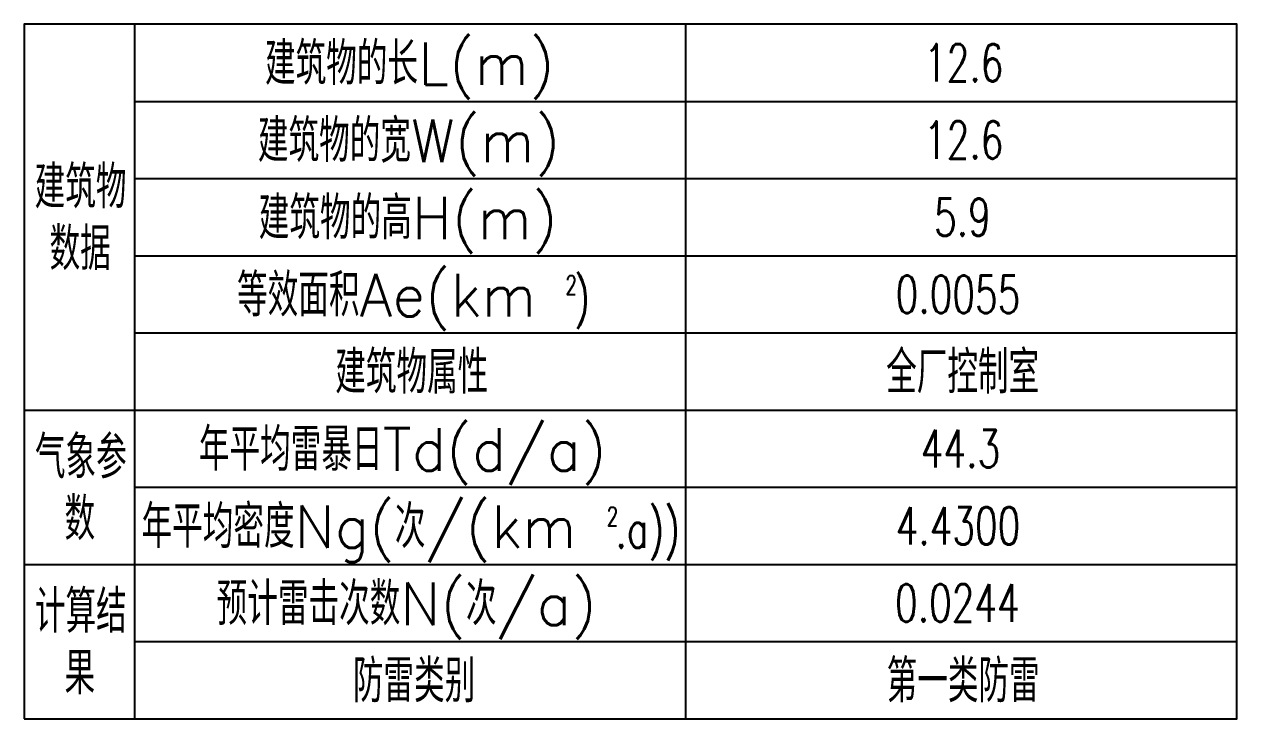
# Model space of a CAD drawing. Extents: x 5279878 to 5976284, y -275259 to -27697.
# Drawn here: x 5729804 to 5740804, y -237912 to -231612 of the extents above; entities that cross this region are included whole.
import ezdxf

# ---------------------------------------------------------------- set-up
doc = ezdxf.new("R2010")
doc.units = 0
doc.header["$LTSCALE"] = 1000
doc.header["$MEASUREMENT"] = 0
doc.layers.add('TEL_TAB', color=7, linetype='CONTINUOUS')
doc.styles.add('_TCH_DIM', font='SIMPLEX', dxfattribs={"bigfont": 'GBCBIG'})

msp = doc.modelspace()

# ---------------------------------------------------------------- linework, layer by layer
at = {"layer": 'TEL_TAB', "color": 0}
msp.add_lwpolyline([(5729804.5, -237911.6), (5740804.5, -237911.6), (5740804.5, -231611.6), (5729804.5, -231611.6)], close=True, dxfattribs=at)
for points in [[(5730804.5, -231611.6), (5730804.5, -237911.6)], [(5735804.5, -231611.6), (5735804.5, -237911.6)], [(5730804.5, -232311.6), (5740804.5, -232311.6)], [(5730804.5, -233011.6), (5740804.5, -233011.6)], [(5730804.5, -233711.6), (5740804.5, -233711.6)], [(5730804.5, -234411.6), (5740804.5, -234411.6)], [(5729804.5, -235111.6), (5740804.5, -235111.6)], [(5730804.5, -235811.6), (5740804.5, -235811.6)], [(5729804.5, -236511.6), (5740804.5, -236511.6)], [(5730804.5, -237211.6), (5740804.5, -237211.6)]]:
    msp.add_lwpolyline(points, dxfattribs=at)

# ---------------------------------------------------------------- texts
at = {"layer": 'TEL_TAB', "color": 0, "style": '_TCH_DIM'}
for s, height, p in [('建筑物的长L(m)', 385.82, (5731988.3, -232161.6)), ('建筑物的宽W(m)', 385.82, (5731924, -232861.6)), ('建筑物', 385.82, (5729898.5, -233281.6)), ('建筑物的高H(m)', 385.82, (5731931.8, -233561.6)), ('数据', 385.82, (5730033.9, -233841.6)), ('等效面积Ae(km', 385.82, (5731735, -234261.6)), ('建筑物属性', 385.82, (5732625.8, -234961.6)), ('全厂控制室', 385.82, (5737623.6, -234961.6)), ('年平均雷暴日Td(d/a)', 385.816, (5731388.6, -235661.6)), ('气象参', 385.82, (5729900.8, -235731.6)), ('数', 385.8, (5730169.9, -236291.6)), ('年平均密度Ng(次/(km', 385.816, (5730868.5, -236361.6)), ('预计雷击次数N(次/a)', 385.816, (5731549.9, -237061.6)), ('计算结', 385.82, (5729900.8, -237131.6)), ('果', 385.8, (5730169.9, -237691.6)), ('防雷类别', 385.82, (5732785.3, -237761.6)), ('第一类防雷', 385.82, (5737627.9, -237761.6))]:
    msp.add_text(s, height=height, dxfattribs=at).set_placement(p)
at = {"layer": 'TEL_TAB', "color": 0, "style": '_TCH_DIM', "width": 0.705882}
for s, height, p in [('12.6', 340, (5737967.3, -232131.6)), ('12.6', 340, (5737967.3, -232831.6)), ('5.9', 340, (5738058.8, -233531.6)), (')', 340, (5734794, -234261.6)), ('2', 170, (5734714, -234061.6)), ('0.0055', 340, (5737710.2, -234231.6)), ('44.3', 340, (5737938.8, -235631.6)), ('2', 170, (5735089, -236161.6)), ('.a))', 340, (5735169, -236361.6)), ('4.4300', 340, (5737710.2, -236331.6)), ('0.0244', 340, (5737704.5, -237031.6))]:
    msp.add_text(s, height=height, dxfattribs=at).set_placement(p)

doc.saveas('drawing.dxf')
